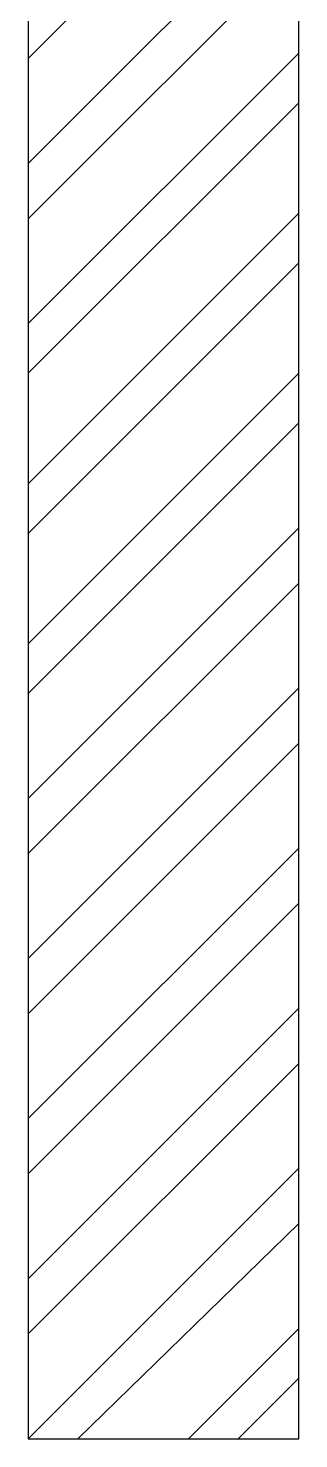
# Model space of a CAD drawing. Header units: inches. Extents: x 9636 to 21597, y -10243 to 557.
# Drawn here: x 14643.33 to 14652.33, y -2429.13 to -2382.19 of the extents above; entities that cross this region are included whole.
import ezdxf

# ---------------------------------------------------------------- set-up
doc = ezdxf.new("R2010")
doc.units = ezdxf.units.IN
doc.header["$MEASUREMENT"] = 0
doc.layers.add('PDF2_0', color=7, linetype='Continuous')
doc.layers.add('PDF2_IEL-HATCH-002', color=7, linetype='Continuous', true_color=0xd7ebd2)

msp = doc.modelspace()

# ---------------------------------------------------------------- linework, layer by layer
at = {"layer": 'PDF2_0', "lineweight": 25}
msp.add_lwpolyline([(14643.332, -2326.237), (14643.332, -2429.13), (14652.335, -2429.13), (14652.335, -2326.237)], dxfattribs=at)
at = {"layer": 'PDF2_IEL-HATCH-002', "color": 241, "lineweight": 25, "true_color": 0xf7abae}
for points in [[(14643.332, -2383.196), (14652.335, -2374.192)], [(14643.332, -2386.687), (14652.335, -2377.683)], [(14643.332, -2388.524), (14652.335, -2379.521)], [(14643.332, -2392.015), (14652.335, -2383.012)], [(14643.332, -2393.669), (14652.335, -2384.666)], [(14643.332, -2397.344), (14652.335, -2388.34)], [(14643.332, -2398.997), (14652.335, -2389.994)], [(14643.332, -2402.672), (14652.335, -2393.669)], [(14643.332, -2404.326), (14652.335, -2395.322)], [(14643.332, -2407.817), (14652.335, -2398.813)], [(14643.332, -2409.654), (14652.335, -2400.651)], [(14643.332, -2413.145), (14652.335, -2404.142)], [(14643.332, -2414.982), (14652.335, -2405.979)], [(14643.332, -2418.474), (14652.335, -2409.47)], [(14643.332, -2420.311), (14652.335, -2411.308)], [(14643.332, -2423.802), (14652.335, -2414.799)], [(14643.332, -2425.639), (14652.335, -2416.636)], [(14643.332, -2429.13), (14652.335, -2420.127)], [(14644.985, -2429.13), (14652.335, -2421.965)], [(14648.66, -2429.13), (14652.335, -2425.456)], [(14650.314, -2429.13), (14652.335, -2427.109)]]:
    msp.add_lwpolyline(points, dxfattribs=at)

doc.saveas('drawing.dxf')
